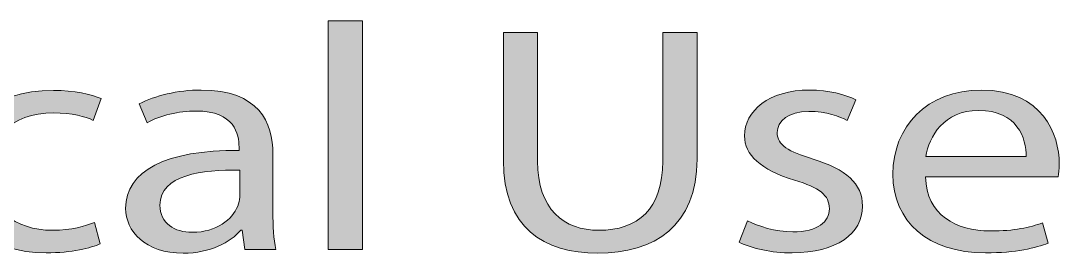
# Model space of a CAD drawing. Extents: x 589 to 1430, y -1477 to -475.
# Drawn here: x 1275.5 to 1429.7, y -1477 to -1442.5 of the extents above; entities that cross this region are included whole.
import ezdxf

# ---------------------------------------------------------------- set-up
doc = ezdxf.new("R2010")
doc.units = 0
doc.header["$MEASUREMENT"] = 0
doc.layers.add('katman 1', color=7, linetype='Continuous')

# ---------------------------------------------------------------- blocks, each defined once
blk = doc.blocks.new('block 2')
at = {"layer": 'katman 1', "true_color": 0xffffff}
h = blk.add_hatch(color=7, dxfattribs=at)
h.dxf.hatch_style = 2
h.paths.add_polyline_path([(1321.14, -1442.51), (1326.23, -1442.51), (1326.23, -1476.47), (1321.14, -1476.47)])
h = blk.add_hatch(color=7, dxfattribs=at)
h.dxf.hatch_style = 2
edge = h.paths.add_edge_path()
edge.add_spline(control_points=[(1352.25, -1444.23), (1352.25, -1444.23), (1352.25, -1463.32), (1352.25, -1463.32), (1352.25, -1470.54), (1356.13, -1473.6), (1361.33, -1473.6), (1367.12, -1473.6), (1370.82, -1470.45), (1370.82, -1463.32), (1370.82, -1463.32), (1370.82, -1444.23), (1370.82, -1444.23), (1370.82, -1444.23), (1375.91, -1444.23), (1375.91, -1444.23), (1375.91, -1444.23), (1375.91, -1463.03), (1375.91, -1463.03), (1375.91, -1472.93), (1369.6, -1477), (1361.16, -1477), (1353.18, -1477), (1347.16, -1473.22), (1347.16, -1463.22), (1347.16, -1463.22), (1347.16, -1444.23), (1347.16, -1444.23), (1347.16, -1444.23), (1352.25, -1444.23), (1352.25, -1444.23)], knot_values=[0, 0, 0, 0, 1, 1, 1, 2, 2, 2, 3, 3, 3, 4, 4, 4, 5, 5, 5, 6, 6, 6, 7, 7, 7, 8, 8, 8, 9, 9, 9, 10, 10, 10, 10], degree=3, periodic=1)
h = blk.add_hatch(color=7, dxfattribs=at)
h.dxf.hatch_style = 2
edge = h.paths.add_edge_path()
edge.add_spline(control_points=[(1287.32, -1475.61), (1285.99, -1476.19), (1283.04, -1476.95), (1279.28, -1476.95), (1270.84, -1476.95), (1265.34, -1472.22), (1265.34, -1465.14), (1265.34, -1458.01), (1271.24, -1452.84), (1280.38, -1452.84), (1283.39, -1452.84), (1286.05, -1453.46), (1287.44, -1454.04), (1287.44, -1454.04), (1286.28, -1457.29), (1286.28, -1457.29), (1285.07, -1456.72), (1283.16, -1456.19), (1280.38, -1456.19), (1273.96, -1456.19), (1270.49, -1460.11), (1270.49, -1464.95), (1270.49, -1470.3), (1274.66, -1473.6), (1280.21, -1473.6), (1283.1, -1473.6), (1285.01, -1472.98), (1286.45, -1472.45), (1286.45, -1472.45), (1287.32, -1475.61), (1287.32, -1475.61)], knot_values=[0, 0, 0, 0, 1, 1, 1, 2, 2, 2, 3, 3, 3, 4, 4, 4, 5, 5, 5, 6, 6, 6, 7, 7, 7, 8, 8, 8, 9, 9, 9, 10, 10, 10, 10], degree=3, periodic=1)
h = blk.add_hatch(color=7, dxfattribs=at)
h.dxf.hatch_style = 2
edge = h.paths.add_edge_path()
edge.add_spline(control_points=[(1308.77, -1476.47), (1308.77, -1476.47), (1308.37, -1473.56), (1308.37, -1473.56), (1308.37, -1473.56), (1308.2, -1473.56), (1308.2, -1473.56), (1306.63, -1475.37), (1303.63, -1477), (1299.64, -1477), (1293.97, -1477), (1291.08, -1473.7), (1291.08, -1470.35), (1291.08, -1464.75), (1297.09, -1461.69), (1307.91, -1461.74), (1307.91, -1461.74), (1307.91, -1461.26), (1307.91, -1461.26), (1307.91, -1459.35), (1307.27, -1455.9), (1301.54, -1455.9), (1298.94, -1455.9), (1296.22, -1456.57), (1294.26, -1457.63), (1294.26, -1457.63), (1293.1, -1454.85), (1293.1, -1454.85), (1295.41, -1453.61), (1298.77, -1452.79), (1302.3, -1452.79), (1310.86, -1452.79), (1312.94, -1457.63), (1312.94, -1462.27), (1312.94, -1462.27), (1312.94, -1470.92), (1312.94, -1470.92), (1312.94, -1472.93), (1313.05, -1474.89), (1313.4, -1476.47), (1313.4, -1476.47), (1308.77, -1476.47), (1308.77, -1476.47)], knot_values=[0, 0, 0, 0, 1, 1, 1, 2, 2, 2, 3, 3, 3, 4, 4, 4, 5, 5, 5, 6, 6, 6, 7, 7, 7, 8, 8, 8, 9, 9, 9, 10, 10, 10, 11, 11, 11, 12, 12, 12, 13, 13, 13, 14, 14, 14, 14], degree=3, periodic=1)
edge = h.paths.add_edge_path()
edge.add_spline(control_points=[(1308.02, -1464.66), (1302.47, -1464.56), (1296.17, -1465.38), (1296.17, -1469.87), (1296.17, -1472.6), (1298.36, -1473.89), (1300.97, -1473.89), (1304.61, -1473.89), (1306.92, -1471.98), (1307.73, -1470.02), (1307.91, -1469.58), (1308.02, -1469.11), (1308.02, -1468.68), (1308.02, -1468.68), (1308.02, -1464.66), (1308.02, -1464.66)], knot_values=[0, 0, 0, 0, 1, 1, 1, 2, 2, 2, 3, 3, 3, 4, 4, 4, 5, 5, 5, 5], degree=3, periodic=1)
h = blk.add_hatch(color=7, dxfattribs=at)
h.dxf.hatch_style = 2
edge = h.paths.add_edge_path()
edge.add_spline(control_points=[(1383.42, -1472.17), (1384.92, -1472.98), (1387.58, -1473.84), (1390.13, -1473.84), (1393.83, -1473.84), (1395.56, -1472.31), (1395.56, -1470.4), (1395.56, -1468.39), (1394.12, -1467.29), (1390.36, -1466.14), (1385.33, -1464.66), (1382.96, -1462.36), (1382.96, -1459.59), (1382.96, -1455.86), (1386.6, -1452.79), (1392.62, -1452.79), (1395.45, -1452.79), (1397.94, -1453.46), (1399.5, -1454.23), (1399.5, -1454.23), (1398.22, -1457.29), (1398.22, -1457.29), (1397.13, -1456.72), (1395.1, -1455.95), (1392.5, -1455.95), (1389.49, -1455.95), (1387.81, -1457.39), (1387.81, -1459.11), (1387.81, -1461.02), (1389.49, -1461.88), (1393.14, -1463.03), (1397.99, -1464.56), (1400.48, -1466.57), (1400.48, -1470.02), (1400.48, -1474.08), (1396.66, -1476.95), (1390.01, -1476.95), (1386.95, -1476.95), (1384.11, -1476.33), (1382.15, -1475.37), (1382.15, -1475.37), (1383.42, -1472.17), (1383.42, -1472.17)], knot_values=[0, 0, 0, 0, 1, 1, 1, 2, 2, 2, 3, 3, 3, 4, 4, 4, 5, 5, 5, 6, 6, 6, 7, 7, 7, 8, 8, 8, 9, 9, 9, 10, 10, 10, 11, 11, 11, 12, 12, 12, 13, 13, 13, 14, 14, 14, 14], degree=3, periodic=1)
h = blk.add_hatch(color=7, dxfattribs=at)
h.dxf.hatch_style = 2
edge = h.paths.add_edge_path()
edge.add_spline(control_points=[(1409.85, -1465.66), (1409.96, -1471.35), (1414.36, -1473.7), (1419.45, -1473.7), (1423.09, -1473.7), (1425.29, -1473.17), (1427.2, -1472.5), (1427.2, -1472.5), (1428.06, -1475.52), (1428.06, -1475.52), (1426.27, -1476.19), (1423.21, -1476.95), (1418.75, -1476.95), (1410.13, -1476.95), (1404.99, -1472.26), (1404.99, -1465.28), (1404.99, -1458.3), (1409.96, -1452.79), (1418.12, -1452.79), (1427.25, -1452.79), (1429.68, -1459.44), (1429.68, -1463.7), (1429.68, -1464.56), (1429.57, -1465.23), (1429.51, -1465.66), (1429.51, -1465.66), (1409.85, -1465.66), (1409.85, -1465.66)], knot_values=[0, 0, 0, 0, 1, 1, 1, 2, 2, 2, 3, 3, 3, 4, 4, 4, 5, 5, 5, 6, 6, 6, 7, 7, 7, 8, 8, 8, 9, 9, 9, 9], degree=3, periodic=1)
edge = h.paths.add_edge_path()
edge.add_spline(control_points=[(1424.77, -1462.65), (1424.82, -1459.97), (1423.44, -1455.81), (1417.71, -1455.81), (1412.56, -1455.81), (1410.31, -1459.73), (1409.9, -1462.65), (1409.9, -1462.65), (1424.77, -1462.65), (1424.77, -1462.65)], knot_values=[0, 0, 0, 0, 1, 1, 1, 2, 2, 2, 3, 3, 3, 3], degree=3, periodic=1)
at = {"layer": 'katman 1', "lineweight": 0}
blk.add_lwpolyline([(1321.14, -1442.51), (1326.23, -1442.51), (1326.23, -1476.47), (1321.14, -1476.47), (1321.14, -1442.51)], dxfattribs=at)
for points, knots in [([(1352.25, -1444.23), (1352.25, -1444.23), (1352.25, -1463.32), (1352.25, -1463.32), (1352.25, -1470.54), (1356.13, -1473.6), (1361.33, -1473.6), (1367.12, -1473.6), (1370.82, -1470.45), (1370.82, -1463.32), (1370.82, -1463.32), (1370.82, -1444.23), (1370.82, -1444.23), (1370.82, -1444.23), (1375.91, -1444.23), (1375.91, -1444.23), (1375.91, -1444.23), (1375.91, -1463.03), (1375.91, -1463.03), (1375.91, -1472.93), (1369.6, -1477), (1361.16, -1477), (1353.18, -1477), (1347.16, -1473.22), (1347.16, -1463.22), (1347.16, -1463.22), (1347.16, -1444.23), (1347.16, -1444.23), (1347.16, -1444.23), (1352.25, -1444.23), (1352.25, -1444.23)], [0, 0, 0, 0, 1, 1, 1, 2, 2, 2, 3, 3, 3, 4, 4, 4, 5, 5, 5, 6, 6, 6, 7, 7, 7, 8, 8, 8, 9, 9, 9, 10, 10, 10, 10]), ([(1287.32, -1475.61), (1285.99, -1476.19), (1283.04, -1476.95), (1279.28, -1476.95), (1270.84, -1476.95), (1265.34, -1472.22), (1265.34, -1465.14), (1265.34, -1458.01), (1271.24, -1452.84), (1280.38, -1452.84), (1283.39, -1452.84), (1286.05, -1453.46), (1287.44, -1454.04), (1287.44, -1454.04), (1286.28, -1457.29), (1286.28, -1457.29), (1285.07, -1456.72), (1283.16, -1456.19), (1280.38, -1456.19), (1273.96, -1456.19), (1270.49, -1460.11), (1270.49, -1464.95), (1270.49, -1470.3), (1274.66, -1473.6), (1280.21, -1473.6), (1283.1, -1473.6), (1285.01, -1472.98), (1286.45, -1472.45), (1286.45, -1472.45), (1287.32, -1475.61), (1287.32, -1475.61)], [0, 0, 0, 0, 1, 1, 1, 2, 2, 2, 3, 3, 3, 4, 4, 4, 5, 5, 5, 6, 6, 6, 7, 7, 7, 8, 8, 8, 9, 9, 9, 10, 10, 10, 10]), ([(1308.77, -1476.47), (1308.77, -1476.47), (1308.37, -1473.56), (1308.37, -1473.56), (1308.37, -1473.56), (1308.2, -1473.56), (1308.2, -1473.56), (1306.63, -1475.37), (1303.63, -1477), (1299.64, -1477), (1293.97, -1477), (1291.08, -1473.7), (1291.08, -1470.35), (1291.08, -1464.75), (1297.09, -1461.69), (1307.91, -1461.74), (1307.91, -1461.74), (1307.91, -1461.26), (1307.91, -1461.26), (1307.91, -1459.35), (1307.27, -1455.9), (1301.54, -1455.9), (1298.94, -1455.9), (1296.22, -1456.57), (1294.26, -1457.63), (1294.26, -1457.63), (1293.1, -1454.85), (1293.1, -1454.85), (1295.41, -1453.61), (1298.77, -1452.79), (1302.3, -1452.79), (1310.86, -1452.79), (1312.94, -1457.63), (1312.94, -1462.27), (1312.94, -1462.27), (1312.94, -1470.92), (1312.94, -1470.92), (1312.94, -1472.93), (1313.05, -1474.89), (1313.4, -1476.47), (1313.4, -1476.47), (1308.77, -1476.47), (1308.77, -1476.47)], [0, 0, 0, 0, 1, 1, 1, 2, 2, 2, 3, 3, 3, 4, 4, 4, 5, 5, 5, 6, 6, 6, 7, 7, 7, 8, 8, 8, 9, 9, 9, 10, 10, 10, 11, 11, 11, 12, 12, 12, 13, 13, 13, 14, 14, 14, 14]), ([(1383.42, -1472.17), (1384.92, -1472.98), (1387.58, -1473.84), (1390.13, -1473.84), (1393.83, -1473.84), (1395.56, -1472.31), (1395.56, -1470.4), (1395.56, -1468.39), (1394.12, -1467.29), (1390.36, -1466.14), (1385.33, -1464.66), (1382.96, -1462.36), (1382.96, -1459.59), (1382.96, -1455.86), (1386.6, -1452.79), (1392.62, -1452.79), (1395.45, -1452.79), (1397.94, -1453.46), (1399.5, -1454.23), (1399.5, -1454.23), (1398.22, -1457.29), (1398.22, -1457.29), (1397.13, -1456.72), (1395.1, -1455.95), (1392.5, -1455.95), (1389.49, -1455.95), (1387.81, -1457.39), (1387.81, -1459.11), (1387.81, -1461.02), (1389.49, -1461.88), (1393.14, -1463.03), (1397.99, -1464.56), (1400.48, -1466.57), (1400.48, -1470.02), (1400.48, -1474.08), (1396.66, -1476.95), (1390.01, -1476.95), (1386.95, -1476.95), (1384.11, -1476.33), (1382.15, -1475.37), (1382.15, -1475.37), (1383.42, -1472.17), (1383.42, -1472.17)], [0, 0, 0, 0, 1, 1, 1, 2, 2, 2, 3, 3, 3, 4, 4, 4, 5, 5, 5, 6, 6, 6, 7, 7, 7, 8, 8, 8, 9, 9, 9, 10, 10, 10, 11, 11, 11, 12, 12, 12, 13, 13, 13, 14, 14, 14, 14]), ([(1409.85, -1465.66), (1409.96, -1471.35), (1414.36, -1473.7), (1419.45, -1473.7), (1423.09, -1473.7), (1425.29, -1473.17), (1427.2, -1472.5), (1427.2, -1472.5), (1428.06, -1475.52), (1428.06, -1475.52), (1426.27, -1476.19), (1423.21, -1476.95), (1418.75, -1476.95), (1410.13, -1476.95), (1404.99, -1472.26), (1404.99, -1465.28), (1404.99, -1458.3), (1409.96, -1452.79), (1418.12, -1452.79), (1427.25, -1452.79), (1429.68, -1459.44), (1429.68, -1463.7), (1429.68, -1464.56), (1429.57, -1465.23), (1429.51, -1465.66), (1429.51, -1465.66), (1409.85, -1465.66), (1409.85, -1465.66)], [0, 0, 0, 0, 1, 1, 1, 2, 2, 2, 3, 3, 3, 4, 4, 4, 5, 5, 5, 6, 6, 6, 7, 7, 7, 8, 8, 8, 9, 9, 9, 9]), ([(1424.77, -1462.65), (1424.82, -1459.97), (1423.44, -1455.81), (1417.71, -1455.81), (1412.56, -1455.81), (1410.31, -1459.73), (1409.9, -1462.65), (1409.9, -1462.65), (1424.77, -1462.65), (1424.77, -1462.65)], [0, 0, 0, 0, 1, 1, 1, 2, 2, 2, 3, 3, 3, 3]), ([(1308.02, -1464.66), (1302.47, -1464.56), (1296.17, -1465.38), (1296.17, -1469.87), (1296.17, -1472.6), (1298.36, -1473.89), (1300.97, -1473.89), (1304.61, -1473.89), (1306.92, -1471.98), (1307.73, -1470.02), (1307.91, -1469.58), (1308.02, -1469.11), (1308.02, -1468.68), (1308.02, -1468.68), (1308.02, -1464.66), (1308.02, -1464.66)], [0, 0, 0, 0, 1, 1, 1, 2, 2, 2, 3, 3, 3, 4, 4, 4, 5, 5, 5, 5])]:
    blk.add_open_spline(points, degree=3, knots=knots, dxfattribs=at)

msp = doc.modelspace()

# ---------------------------------------------------------------- block references
at = {"layer": 'katman 1'}
msp.add_blockref('block 2', (0, 0), dxfattribs=at)

doc.saveas('drawing.dxf')
